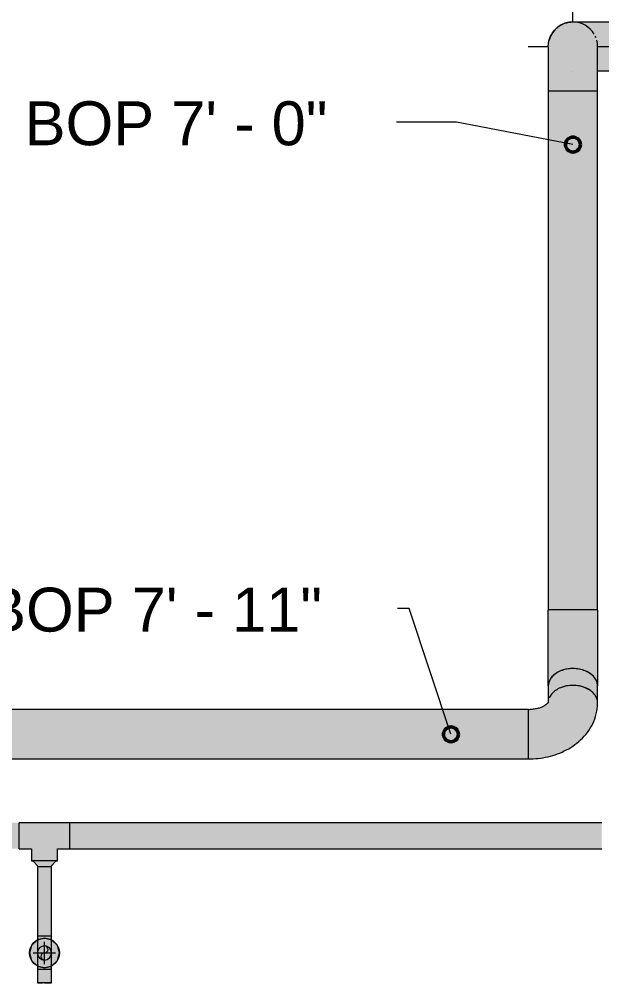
# Model space of a CAD drawing. Header units: inches. Extents: x -3385 to 41, y 7 to 1342.
# Drawn here: x -299.4 to -221.1, y 46 to 175.4 of the extents above; entities that cross this region are included whole.
import ezdxf

# ---------------------------------------------------------------- set-up
doc = ezdxf.new("R2010")
doc.units = ezdxf.units.IN
doc.header["$MEASUREMENT"] = 0
for name, color, linetype, lineweight in [('A-ANNO-NOTE', 131, 'Continuous', 9), ('G-ANNO-DIMS', 111, 'Continuous', 9), ('P-PIPE', 3, 'Continuous', 9), ('P-PIPE-CNTR', 3, 'Continuous', 9)]:
    doc.layers.add(name, color=color, linetype=linetype, lineweight=lineweight)
doc.styles.add('Arial', font='arial.ttf', dxfattribs={"height": 5.901198})

# ---------------------------------------------------------------- blocks, each defined once
blk = doc.blocks.new('Elbow - Welded - Generic - Standard-1141651-LOWER PARKING')
at = {"layer": 'P-PIPE'}
h = blk.add_hatch(color=256, dxfattribs=at)
h.paths.add_polyline_path([(-219.02, 174.93), (-219.02, 175.05), (-219.79, 175.04)], flags=0)
h.paths.add_polyline_path([(-219.81, 171.73), (-219.01, 171.73), (-219.02, 174.93), (-219.79, 175.04), (-225, 175.04), (-224.14, 174.93), (-223.33, 174.59), (-222.66, 174.07), (-222.13, 173.39), (-221.8, 172.59), (-221.69, 171.73), (-220.04, 171.73)], flags=0)
blk.add_hatch(color=256, dxfattribs=at).paths.add_polyline_path([(-219.02, 168.42), (-219.01, 169.39), (-219.01, 171.73), (-221.69, 171.73), (-221.7, 170.08), (-221.69, 168.43), (-220.11, 168.42)], flags=0)
at = {"layer": 'P-PIPE', "flags": 128}
for points in [[(-228.31, 171.73), (-228.31, 171.86), (-228.3, 172), (-228.29, 172.13), (-228.27, 172.26), (-228.25, 172.39), (-228.22, 172.52), (-228.19, 172.65), (-228.15, 172.77), (-228.1, 172.9), (-228.05, 173.02), (-228, 173.14), (-227.94, 173.26), (-227.88, 173.38), (-227.81, 173.49), (-227.74, 173.6), (-227.66, 173.71), (-227.58, 173.82), (-227.49, 173.92), (-227.4, 174.01), (-227.31, 174.11), (-227.21, 174.2), (-227.11, 174.29), (-227.01, 174.37), (-226.9, 174.45), (-226.79, 174.52), (-226.68, 174.59), (-226.56, 174.65), (-226.44, 174.71), (-226.32, 174.77), (-226.2, 174.82), (-226.08, 174.87), (-225.95, 174.91), (-225.82, 174.94), (-225.69, 174.97), (-225.56, 175), (-225.43, 175.02), (-225.3, 175.03), (-225.17, 175.04), (-225.04, 175.04), (-225, 175.05)], [(-225, 175.05), (-225, 175.05), (-224.98, 175.05), (-224.96, 175.05), (-224.92, 175.05), (-224.88, 175.05), (-224.83, 175.05), (-224.77, 175.05), (-224.7, 175.05), (-224.62, 175.05), (-224.53, 175.05), (-224.43, 175.05), (-224.32, 175.05), (-224.21, 175.05), (-224.09, 175.05), (-223.95, 175.05), (-223.81, 175.05), (-223.67, 175.05), (-223.51, 175.05), (-223.35, 175.05), (-223.18, 175.05), (-223.01, 175.05), (-222.83, 175.05), (-222.64, 175.05), (-222.44, 175.05), (-222.24, 175.05), (-222.04, 175.05), (-221.83, 175.05), (-221.62, 175.05), (-221.4, 175.05), (-221.18, 175.05), (-220.95, 175.05), (-220.72, 175.05), (-220.49, 175.05), (-220.26, 175.05), (-220.02, 175.05), (-219.79, 175.05), (-219.55, 175.05), (-219.31, 175.05), (-219.07, 175.05), (-219.02, 175.05)], [(-224.99, 168.42), (-225, 168.42), (-225, 168.42)], [(-219.02, 168.42), (-219.26, 168.42), (-219.5, 168.42), (-219.73, 168.42), (-219.97, 168.42), (-220.21, 168.42), (-220.44, 168.42), (-220.67, 168.42), (-220.9, 168.42), (-221.13, 168.42), (-221.35, 168.42), (-221.57, 168.42), (-221.7, 168.42)]]:
    blk.add_lwpolyline(points, dxfattribs=at)
at = {"layer": 'P-PIPE'}
for start_param, end_param in [(4.712389, 6.283185), (3.141593, 4.712389)]:
    blk.add_ellipse((-219.02, 171.73), major_axis=(0, 3.31), ratio=0.002083, start_param=start_param, end_param=end_param, dxfattribs=at)
blk = doc.blocks.new('Elbow - Welded - Generic - Standard-1200945-LOWER PARKING')
at = {"layer": 'P-PIPE'}
for points in [[(-230.98, 77.02), (-228.91, 77.18), (-226.95, 77.67), (-225.18, 78.45), (-223.71, 79.49), (-222.61, 80.74), (-221.92, 82.13), (-221.69, 83.59), (-221.8, 84.2), (-222.13, 84.76), (-222.65, 85.25), (-223.34, 85.62), (-224.15, 85.86), (-225, 85.94), (-225.86, 85.86), (-226.66, 85.62), (-227.34, 85.25), (-227.87, 84.76), (-228.2, 84.2), (-228.32, 83.67), (-228.4, 83.56), (-228.89, 83.16), (-229.26, 83), (-229.88, 82.8), (-230.98, 82.67), (-230.98, 81.63), (-230.98, 77.7)], [(-230.98, 76.05), (-229.61, 76.14), (-228.54, 76.32), (-227.44, 76.61), (-226.76, 76.87), (-226.04, 77.2), (-225.01, 77.79), (-224.83, 77.9), (-223.71, 78.87), (-223.54, 79.05), (-223.06, 79.61), (-222.43, 80.61), (-222.15, 81.23), (-221.93, 81.96), (-221.92, 82.13), (-222.61, 80.74), (-223.71, 79.49), (-225.18, 78.45), (-226.95, 77.67), (-228.91, 77.18), (-230.98, 77.02), (-230.98, 76.16)]]:
    blk.add_hatch(color=256, dxfattribs=at).paths.add_polyline_path(points, flags=0)
blk.add_line((-221.69, 83.58), (-221.69, 83.59), dxfattribs=at)
at = {"layer": 'P-PIPE', "flags": 128}
for points in [[(-228.3, 83.67), (-228.3, 83.67), (-228.31, 83.66), (-228.31, 83.65), (-228.32, 83.63), (-228.34, 83.61), (-228.36, 83.58), (-228.38, 83.55), (-228.41, 83.52), (-228.45, 83.48), (-228.5, 83.44), (-228.55, 83.39), (-228.61, 83.35), (-228.67, 83.3), (-228.74, 83.25), (-228.82, 83.21), (-228.9, 83.16), (-228.99, 83.11), (-229.09, 83.06), (-229.19, 83.02), (-229.3, 82.97), (-229.42, 82.93), (-229.53, 82.89), (-229.66, 82.85), (-229.78, 82.82), (-229.92, 82.79), (-230.05, 82.76), (-230.19, 82.74), (-230.33, 82.72), (-230.47, 82.7), (-230.61, 82.69), (-230.76, 82.68), (-230.9, 82.67), (-230.98, 82.67)], [(-230.98, 76.05), (-230.65, 76.05), (-230.32, 76.07), (-229.98, 76.09), (-229.65, 76.12), (-229.32, 76.17), (-228.99, 76.22), (-228.67, 76.28), (-228.34, 76.35), (-228.02, 76.43), (-227.7, 76.52), (-227.38, 76.62), (-227.07, 76.73), (-226.76, 76.85), (-226.46, 76.98), (-226.16, 77.12), (-225.86, 77.27), (-225.57, 77.43), (-225.29, 77.6), (-225.01, 77.78), (-224.74, 77.97), (-224.47, 78.17), (-224.21, 78.38), (-223.96, 78.61), (-223.72, 78.84), (-223.49, 79.09), (-223.27, 79.34), (-223.06, 79.61), (-222.86, 79.89), (-222.67, 80.17), (-222.5, 80.47), (-222.34, 80.78), (-222.2, 81.1), (-222.07, 81.42), (-221.96, 81.76), (-221.86, 82.1), (-221.79, 82.45), (-221.74, 82.8), (-221.7, 83.15), (-221.69, 83.51), (-221.69, 83.58)]]:
    blk.add_lwpolyline(points, dxfattribs=at)
at = {"layer": 'P-PIPE'}
for centre, major_axis, ratio, start_param, end_param in [((-225, 83.59), (3.31, 0), 0.707107, 2.094439, 2.354726), ((-225, 83.59), (3.31, 0), 0.707107, 1.832625, 2.092927), ((-225, 83.59), (3.31, 0), 0.707107, 1.570813, 1.831127), ((-225, 83.59), (3.31, 0), 0.707107, 1.309002, 1.569328), ((-225, 83.59), (3.31, 0), 0.707107, 1.04719, 1.307528), ((-225, 83.59), (3.31, 0), 0.707107, 0.785376, 1.045729), ((-225, 83.59), (3.31, 0), 0.707107, 2.61789, 2.878325), ((-225, 83.59), (3.31, 0), 0.707107, 2.356262, 2.616525), ((-225, 83.59), (3.31, 0), 0.707107, 0.523553, 0.78393), ((-225, 83.59), (3.31, 0), 0.707107, 0.261878, 0.52213), ((-225, 83.59), (3.31, 0), 0.707107, 6.281717, 6.543516), ((-230.98, 79.36), (0, 3.31), 0.002077, 5.497786, 6.283184), ((-230.98, 79.36), (0, 3.31), 0.002077, 5.235987, 5.497654), ((-230.98, 79.36), (0, 3.31), 0.002077, 4.974187, 5.235907), ((-230.98, 79.36), (0, 3.31), 0.002077, 4.712389, 4.974149), ((-230.98, 79.36), (0, 3.31), 0.002077, 4.450628, 4.712388), ((-230.98, 79.36), (0, 3.31), 0.002077, 4.188871, 4.450589), ((-230.98, 79.36), (0, 3.31), 0.002077, 3.927123, 4.188789), ((-230.98, 79.36), (0, 3.31), 0.002077, 3.665403, 3.92699), ((-230.98, 79.36), (0, 3.31), 0.002077, 3.141593, 3.66519)]:
    blk.add_ellipse(centre, major_axis=major_axis, ratio=ratio, start_param=start_param, end_param=end_param, dxfattribs=at)
blk = doc.blocks.new('Elbow - Welded - Generic - Standard-1200982-LOWER PARKING')
at = {"layer": 'P-PIPE'}
for points in [[(-228.31, 85.85), (-228.2, 86.46), (-227.87, 87.02), (-227.34, 87.51), (-226.65, 87.88), (-225.85, 88.11), (-225, 88.19), (-225, 96.07), (-228.31, 96.06), (-228.29, 94.02), (-228.3, 89.88), (-228.31, 86.27)], [(-221.69, 85.85), (-221.71, 87.47), (-221.69, 89.01), (-221.69, 95.38), (-221.69, 96.06), (-222.66, 96.07), (-225, 96.07), (-225, 88.19), (-224.14, 88.11), (-223.34, 87.88), (-222.66, 87.5), (-222.13, 87.02), (-221.8, 86.45), (-221.69, 85.85)], [(-221.69, 85.84), (-221.69, 85.86), (-221.8, 86.46), (-222.13, 87.02), (-222.66, 87.51), (-223.34, 87.88), (-224.14, 88.11), (-225, 88.19), (-225.86, 88.11), (-226.66, 87.88), (-227.34, 87.5), (-227.87, 87.02), (-227.87, 87.02), (-227.34, 87.51), (-226.66, 87.88), (-225.85, 88.11), (-225, 88.19), (-224.14, 88.11), (-223.34, 87.87), (-222.66, 87.5), (-222.13, 87.02), (-221.8, 86.45), (-221.69, 85.85)]]:
    blk.add_hatch(color=256, dxfattribs=at).paths.add_polyline_path(points, flags=0)
at = {"layer": 'P-PIPE', "flags": 128}
for points in [[(-228.31, 85.85), (-228.31, 86.27), (-228.31, 86.7), (-228.31, 87.15), (-228.31, 87.61), (-228.31, 88.09), (-228.31, 88.58), (-228.31, 89.08), (-228.31, 89.59), (-228.31, 90.11), (-228.31, 90.64), (-228.31, 91.19), (-228.31, 91.73), (-228.31, 92.29), (-228.31, 92.85), (-228.31, 93.42), (-228.31, 93.99), (-228.31, 94.57), (-228.31, 95.14), (-228.31, 95.72), (-228.31, 96.06)], [(-221.69, 96.06), (-221.69, 95.48), (-221.69, 94.9), (-221.69, 94.33), (-221.69, 93.75), (-221.69, 93.19), (-221.69, 92.62), (-221.69, 92.06), (-221.69, 91.51), (-221.69, 90.96), (-221.69, 90.42), (-221.69, 89.9), (-221.69, 89.38), (-221.69, 88.87), (-221.69, 88.37), (-221.69, 87.89), (-221.69, 87.42), (-221.69, 86.96), (-221.69, 86.52), (-221.69, 86.09), (-221.69, 85.85)]]:
    blk.add_lwpolyline(points, dxfattribs=at)
at = {"layer": 'P-PIPE'}
for centre, major_axis, ratio, start_param, end_param in [((-225, 96.06), (-3.31, 0), 0.002083, 4.712389, 6.283185), ((-225, 96.06), (3.31, 0), 0.002083, 0, 1.570796), ((-225, 85.85), (3.31, 0), 0.707232, 1.570796, 3.141593), ((-225, 85.85), (3.31, 0), 0.707232, 0, 1.570796)]:
    blk.add_ellipse(centre, major_axis=major_axis, ratio=ratio, start_param=start_param, end_param=end_param, dxfattribs=at)
blk = doc.blocks.new('Elbow - Welded - Generic - Standard-V23-LOWER PARKING')
at = {"layer": 'P-PIPE'}
for points in [[(-228.31, 165.75), (-227.34, 165.75), (-225, 165.76), (-225, 175.05), (-225.86, 174.93), (-226.66, 174.6), (-227.34, 174.07), (-227.87, 173.39), (-228.2, 172.59), (-228.31, 171.65), (-228.31, 166.53)], [(-221.69, 165.75), (-221.69, 171.78), (-221.8, 172.59), (-222.13, 173.39), (-222.66, 174.07), (-223.34, 174.6), (-224.14, 174.93), (-225, 175.05), (-225, 165.75), (-221.8, 165.75)]]:
    blk.add_hatch(color=256, dxfattribs=at).paths.add_polyline_path(points, flags=0)
at = {"layer": 'P-PIPE', "flags": 128}
for points in [[(-228.31, 171.73), (-228.31, 171.73), (-228.31, 171.71), (-228.31, 171.69), (-228.31, 171.66), (-228.31, 171.61), (-228.31, 171.56), (-228.31, 171.5), (-228.31, 171.43), (-228.31, 171.35), (-228.31, 171.26), (-228.31, 171.16), (-228.31, 171.05), (-228.31, 170.94), (-228.31, 170.82), (-228.31, 170.68), (-228.31, 170.55), (-228.31, 170.4), (-228.31, 170.24), (-228.31, 170.08), (-228.31, 169.91), (-228.31, 169.74), (-228.31, 169.56), (-228.31, 169.37), (-228.31, 169.17), (-228.31, 168.98), (-228.31, 168.77), (-228.31, 168.56), (-228.31, 168.35), (-228.31, 168.13), (-228.31, 167.91), (-228.31, 167.68), (-228.31, 167.45), (-228.31, 167.22), (-228.31, 166.99), (-228.31, 166.75), (-228.31, 166.52), (-228.31, 166.28), (-228.31, 166.04), (-228.31, 165.8), (-228.31, 165.75)], [(-221.69, 165.75), (-221.69, 165.99), (-221.69, 166.23), (-221.69, 166.47), (-221.69, 166.7), (-221.69, 166.94), (-221.69, 167.17), (-221.69, 167.4), (-221.69, 167.63), (-221.69, 167.86), (-221.69, 168.08), (-221.69, 168.3), (-221.69, 168.52), (-221.69, 168.73), (-221.69, 168.93), (-221.69, 169.13), (-221.69, 169.33), (-221.69, 169.52), (-221.69, 169.7), (-221.69, 169.88), (-221.69, 170.05), (-221.69, 170.21), (-221.69, 170.37), (-221.69, 170.51), (-221.69, 170.66), (-221.69, 170.79), (-221.69, 170.91), (-221.69, 171.03), (-221.69, 171.14), (-221.69, 171.24), (-221.69, 171.33), (-221.69, 171.41), (-221.69, 171.48), (-221.69, 171.55), (-221.69, 171.6), (-221.69, 171.65), (-221.69, 171.68), (-221.69, 171.71), (-221.69, 171.73), (-221.69, 171.73), (-221.69, 171.73)]]:
    blk.add_lwpolyline(points, dxfattribs=at)
at = {"layer": 'P-PIPE'}
for start, end in [(90, 165), (30, 90), (0, 15)]:
    blk.add_arc((-225, 171.73), 3.31, start, end, dxfattribs=at)
for start_param, end_param in [(2.879793, 3.141593), (1.570796, 2.87777), (1.308997, 1.570161), (1.047198, 1.308356), (0.785398, 1.046497), (0.523599, 0.784536)]:
    blk.add_ellipse((-225, 165.75), major_axis=(3.31, 0), ratio=0.002083, start_param=start_param, end_param=end_param, dxfattribs=at)

msp = doc.modelspace()

# ---------------------------------------------------------------- hatches: boundary and pattern name
at = {"layer": 'A-ANNO-NOTE'}
h = msp.add_hatch(color=256, dxfattribs=at)
edge = h.paths.add_edge_path(flags=0)
edge.add_arc((-296, 49.993), 2, 0, 360)
msp.add_hatch(color=256, dxfattribs=at).paths.add_polyline_path([(-296, 47.993), (-295, 48.261), (-294.268, 48.993), (-294, 49.993), (-294.268, 50.993), (-295, 51.725), (-296, 51.993), (-297, 51.725), (-297.732, 50.993), (-298, 49.993), (-297.732, 48.993), (-297, 48.261)], flags=0)
at = {"layer": 'P-PIPE'}
for points in [[(-228.312, 96.063), (-227.059, 96.068), (-224.999, 96.074), (-224.999, 165.755), (-228.312, 165.748), (-228.312, 96.064)], [(-221.687, 96.063), (-221.692, 165.748), (-222.657, 165.753), (-224.999, 165.755), (-224.999, 96.069), (-221.705, 96.063)], [(-228.312, 83.703), (-228.192, 84.213), (-227.866, 84.767), (-227.338, 85.252), (-226.652, 85.623), (-225.852, 85.857), (-224.999, 85.943), (-224.999, 88.19), (-225.857, 88.11), (-226.656, 87.876), (-227.342, 87.504), (-227.868, 87.018), (-228.199, 86.451), (-228.312, 85.848), (-228.312, 83.719)], [(-221.687, 83.593), (-221.687, 85.848), (-221.8, 86.454), (-222.131, 87.019), (-222.657, 87.504), (-223.344, 87.877), (-224.146, 88.111), (-224.999, 88.187), (-224.994, 85.935), (-224.137, 85.855), (-223.339, 85.62), (-222.653, 85.247), (-222.128, 84.761), (-221.798, 84.196), (-221.7, 83.662)], [(-409.771, 79.361), (-230.977, 79.361), (-230.983, 82.674), (-587.02, 82.674), (-587.015, 81.632), (-587.013, 79.361), (-427.246, 79.361)], [(-567.045, 76.049), (-230.983, 76.049), (-230.979, 77.019), (-230.977, 79.361), (-587.013, 79.361), (-587.013, 76.049), (-584.519, 76.049)], [(-299.383, 65.742), (-299.386, 67.492), (-315.614, 67.492), (-315.611, 66.319), (-315.611, 65.742), (-304.923, 65.742)], [(-297.851, 63.992), (-297.75, 63.992), (-296.45, 65.296), (-295.997, 65.749), (-294.249, 63.992), (-292.614, 63.992), (-292.611, 65.081), (-292.614, 67.492), (-299.386, 67.492), (-299.383, 66.623), (-299.386, 63.992)], [(-294.25, 62.356), (-294.25, 63.992), (-294.76, 64.51), (-295.997, 65.749), (-297.75, 63.992), (-297.75, 62.356), (-297.127, 62.362), (-294.298, 62.358)], [(-223.004, 63.992), (-221.129, 63.993), (-221.125, 65.165), (-221.125, 65.742), (-292.611, 65.742), (-292.614, 63.992), (-235.023, 63.992)], [(-297.561, 62.354), (-297.563, 62.356), (-296.286, 62.362), (-297.563, 62.354)], [(-295.186, 61.577), (-294.438, 62.356), (-295.754, 62.362), (-297.563, 62.356), (-296.813, 61.577), (-295.187, 61.577)], [(-296.95, 52.236), (-296.475, 52.24), (-296, 52.24), (-296, 61.579), (-296.95, 61.575), (-296.95, 52.237)], [(-295.05, 52.236), (-295.05, 61.575), (-295.525, 61.578), (-296, 61.579), (-296, 52.24), (-295.067, 52.237)], [(-296, 49.043), (-295.754, 49.075), (-295.525, 49.17), (-295.328, 49.321), (-295.177, 49.518), (-295.082, 49.747), (-295.05, 49.993), (-295.082, 50.239), (-295.177, 50.468), (-295.328, 50.665), (-295.525, 50.816), (-295.754, 50.91), (-296, 50.943), (-296.246, 50.91), (-296.475, 50.816), (-296.672, 50.665), (-296.823, 50.468), (-296.918, 50.239), (-296.95, 49.993), (-296.918, 49.747), (-296.823, 49.518), (-296.672, 49.321), (-296.475, 49.17), (-296.246, 49.075)], [(-296.95, 45.998), (-296.475, 46.002), (-296, 46.002), (-296, 47.752), (-296.95, 47.748), (-296.95, 45.999)]]:
    msp.add_hatch(color=256, dxfattribs=at).paths.add_polyline_path(points, flags=0)
h = msp.add_hatch(color=256, dxfattribs=at)
h.paths.add_polyline_path([(-221.687, 83.592), (-221.687, 83.593), (-221.687, 83.593)], flags=0)
h.paths.add_polyline_path([(-221.8, 84.199), (-221.8, 84.199), (-221.854, 84.293)], flags=0)
h.paths.add_polyline_path([(-222.13, 84.763), (-222.131, 84.764), (-222.13, 84.764)], flags=0)
h.paths.add_polyline_path([(-222.656, 85.248), (-222.657, 85.249), (-222.866, 85.363)], flags=0)
h.paths.add_polyline_path([(-223.341, 85.621), (-223.343, 85.622), (-223.342, 85.621)], flags=0)
h.paths.add_polyline_path([(-224.139, 85.855), (-224.142, 85.856), (-224.141, 85.855)], flags=0)
h = msp.add_hatch(color=256, dxfattribs=at)
h.paths.add_polyline_path([(-292.611, 66.617), (-292.611, 66.617), (-287.448, 66.586)], flags=0)
h.paths.add_polyline_path([(-221.125, 65.742), (-221.129, 67.492), (-292.614, 67.492), (-292.611, 66.617), (-292.611, 65.742), (-235.023, 65.742)], flags=0)
h = msp.add_hatch(color=256, dxfattribs=at)
h.paths.add_polyline_path([(-299.385, 64.052), (-299.386, 64.052), (-304.923, 64.052)], flags=0)
h.paths.add_polyline_path([(-301.261, 63.992), (-299.386, 63.993), (-299.383, 65.165), (-299.383, 65.742), (-315.611, 65.742), (-315.614, 63.992), (-304.923, 63.992)], flags=0)
h.paths.add_polyline_path([(-315.612, 64.226), (-315.613, 64.226), (-304.923, 64.226)], flags=0)
h = msp.add_hatch(color=256, dxfattribs=at)
h.paths.add_polyline_path([(-296.951, 47.748), (-296.476, 47.752), (-296, 47.752), (-296.01, 49.043), (-296.254, 49.076), (-296.478, 49.17), (-296.676, 49.324), (-296.841, 49.559), (-296.88, 49.631), (-296.933, 49.81), (-296.951, 49.989), (-296.951, 49.32)], flags=0)
h.paths.add_polyline_path([(-296.951, 49.992), (-296.918, 50.241), (-296.787, 50.525), (-296.654, 50.683), (-296.461, 50.822), (-296.245, 50.911), (-296, 50.943), (-296, 52.24), (-296.951, 52.236), (-296.951, 49.993)], flags=0)
h = msp.add_hatch(color=256, dxfattribs=at)
h.paths.add_polyline_path([(-295.049, 47.748), (-295.05, 49.987), (-295.082, 49.745), (-295.213, 49.46), (-295.346, 49.303), (-295.558, 49.155), (-295.754, 49.074), (-296, 49.041), (-296, 47.752), (-295.081, 47.749)], flags=0)
h.paths.add_polyline_path([(-295.049, 49.992), (-295.049, 52.236), (-295.525, 52.24), (-296, 52.24), (-295.999, 50.943), (-295.747, 50.909), (-295.524, 50.815), (-295.328, 50.664), (-295.16, 50.426), (-295.121, 50.354), (-295.067, 50.175), (-295.05, 49.998)], flags=0)
h = msp.add_hatch(color=256, dxfattribs=at)
h.paths.add_polyline_path([(-296, 49.041), (-295.75, 49.076), (-295.522, 49.171), (-295.325, 49.323), (-295.176, 49.52), (-295.082, 49.748), (-295.05, 49.996), (-295.082, 50.24), (-295.178, 50.469), (-295.328, 50.665), (-295.525, 50.816), (-295.755, 50.911), (-296.002, 50.943), (-296.247, 50.91), (-296.477, 50.815), (-296.673, 50.664), (-296.825, 50.465), (-296.919, 50.235), (-296.95, 49.984), (-296.918, 49.744), (-296.821, 49.513), (-296.67, 49.318), (-296.471, 49.167), (-296.241, 49.073), (-296.01, 49.043)], flags=0)
h.paths.add_polyline_path([(-296, 49.043), (-296.256, 49.079), (-296.475, 49.17), (-296.678, 49.329), (-296.823, 49.518), (-296.918, 49.747), (-296.95, 49.996), (-296.916, 50.244), (-296.823, 50.468), (-296.672, 50.665), (-296.475, 50.816), (-296.246, 50.91), (-296, 50.943), (-295.753, 50.91), (-295.525, 50.816), (-295.327, 50.663), (-295.177, 50.468), (-295.082, 50.235), (-295.05, 49.993), (-295.085, 49.741), (-295.177, 49.518), (-295.335, 49.316), (-295.525, 49.17), (-295.764, 49.074)], flags=0)
h = msp.add_hatch(color=256, dxfattribs=at)
h.paths.add_polyline_path([(-295.328, 47.751), (-295.328, 47.75), (-295.328, 46.007)], flags=0)
h.paths.add_polyline_path([(-295.05, 45.998), (-295.05, 47.748), (-295.527, 47.752), (-296, 47.752), (-296, 46.002), (-295.067, 45.999)], flags=0)

# ---------------------------------------------------------------- linework, layer by layer
at = {"layer": 'A-ANNO-NOTE'}
for p, q in [((-296, 51.993), (-297, 51.725)), ((-295, 51.725), (-296, 51.993)), ((-297.732, 50.993), (-298, 49.993)), ((-297, 51.725), (-297.732, 50.993)), ((-294.268, 50.993), (-295, 51.725)), ((-294, 49.993), (-294.268, 50.993)), ((-298, 49.993), (-297.732, 48.993)), ((-294.268, 48.993), (-294, 49.993)), ((-297.732, 48.993), (-297, 48.261)), ((-297, 48.261), (-296, 47.993)), ((-296, 47.993), (-295, 48.261)), ((-295, 48.261), (-294.268, 48.993))]:
    msp.add_line(p, q, dxfattribs=at)
msp.add_circle((-296, 49.993), 2, dxfattribs=at)
at = {"layer": 'G-ANNO-DIMS'}
for p, q in [((-240.641, 161.575), (-256.784, 161.575)), ((-224.999, 158.571), (-240.641, 161.575)), ((-247.023, 96.25), (-257.535, 96.25)), ((-241.391, 79.361), (-247.023, 96.25))]:
    msp.add_line(p, q, dxfattribs=at)
at = {"layer": 'G-ANNO-DIMS', "lineweight": 50}
for centre in [(-224.999, 158.571), (-241.391, 79.361)]:
    msp.add_circle(centre, 1, dxfattribs=at)
at = {"layer": 'P-PIPE'}
for p, q in [((-228.312, 165.748), (-228.312, 96.063)), ((-221.687, 96.063), (-221.687, 165.748)), ((-228.312, 85.848), (-228.312, 83.703)), ((-221.687, 83.593), (-221.687, 85.848)), ((-230.983, 82.674), (-587.02, 82.674)), ((-587.02, 76.049), (-230.983, 76.049)), ((-292.614, 67.492), (-299.386, 67.492)), ((-221.129, 67.492), (-292.614, 67.492)), ((-299.386, 63.992), (-297.75, 63.992)), ((-297.75, 63.992), (-297.75, 62.356)), ((-294.25, 63.992), (-292.614, 63.992)), ((-294.25, 62.356), (-294.25, 63.992)), ((-292.614, 63.992), (-221.129, 63.992)), ((-296.813, 61.575), (-297.563, 62.356)), ((-295.188, 61.575), (-294.438, 62.356)), ((-296.95, 61.575), (-296.95, 52.236)), ((-295.05, 52.236), (-295.05, 61.575)), ((-296.951, 52.236), (-296.951, 47.748)), ((-295.049, 47.748), (-295.049, 52.236)), ((-296.95, 47.748), (-296.95, 45.998)), ((-295.05, 45.998), (-295.05, 47.748))]:
    msp.add_line(p, q, dxfattribs=at)
for centre, radius, start, end in [((-225.001, 171.732), 3.312, 110.01478, 114.98522), ((-225.001, 171.732), 3.313, 65.01478, 69.98522), ((-225.001, 171.732), 3.313, 155.01478, 159.98522), ((-225.001, 171.732), 3.312, 20.37112, 24.59155), ((-296, 49.993), 0.95, 0, 180), ((-296, 50.468), 0.475, 270, 90), ((-296, 49.993), 0.95, 180, 360), ((-296, 49.518), 0.475, 90, 270)]:
    msp.add_arc(centre, radius, start, end, dxfattribs=at)
for centre, major_axis, ratio, start_param, end_param in [((-224.999, 165.748), (3.312, 0), 0.0020833, 1.8333198, 2.0943951), ((-224.999, 165.748), (3.313, 0), 0.0020833, 1.5714322, 1.8325957), ((-224.999, 165.748), (3.312, 0), 0.0020833, 1.3095939, 1.5707963), ((-224.999, 165.748), (3.313, 0), 0.0020833, 1.0477993, 1.3089969), ((-224.999, 165.748), (3.312, 0), 0.0020833, 0.78606, 1.0471976), ((-224.999, 165.748), (3.312, 0), 0.0020833, 0.5244224, 0.7853982), ((-224.999, 165.748), (3.312, 0), 0.0020833, 0.2630707, 0.5235988), ((-224.999, 165.748), (3.313, 0), 0.0020833, 0, 0.2617994), ((-224.999, 96.063), (3.313, 0), 0.0020833, 2.6183311, 2.8797933), ((-224.999, 96.063), (3.313, 0), 0.0020833, 2.3563676, 2.6179939), ((-224.999, 96.063), (3.313, 0), 0.0020833, 2.094489, 2.3561945), ((-224.999, 96.063), (3.313, 0), 0.0020833, 1.8326375, 2.0943951), ((-224.999, 96.063), (3.313, 0), 0.0020833, 1.5707963, 1.8325957), ((-224.999, 96.063), (3.312, 0), 0.0020833, 1.3089969, 1.5707963), ((-224.999, 96.063), (3.313, 0), 0.0020833, 1.0471976, 1.3089552), ((-224.999, 96.063), (3.312, 0), 0.0020833, 0.7853982, 1.0471037), ((-224.999, 96.063), (3.313, 0), 0.0020833, 0.5235988, 0.7852251), ((-224.999, 96.063), (3.312, 0), 0.0020833, 0.2617994, 0.5232616), ((-224.999, 85.848), (3.312, 0), 0.7072323, 1.8326375, 2.0943951), ((-224.999, 85.848), (3.312, 0), 0.7072323, 1.5707963, 1.8325957), ((-224.999, 85.848), (3.312, 0), 0.7072323, 1.3089969, 1.5707963), ((-224.999, 85.848), (3.313, 0), 0.7072323, 1.0471976, 1.3089552), ((-224.999, 85.848), (3.313, 0), 0.7072323, 2.3563676, 2.8797515), ((-224.999, 85.848), (3.312, 0), 0.7072323, 2.094489, 2.3561945), ((-224.999, 85.848), (3.312, 0), 0.7072323, 0.7853982, 1.0471037), ((-224.999, 85.848), (3.312, 0), 0.7072323, 0.2618411, 0.7852251), ((-224.999, 83.593), (3.313, 0), 0.7072323, 1.5707963, 2.0943951), ((-224.999, 83.593), (3.313, 0), 0.7072323, 0.7853982, 1.5707963), ((-230.983, 79.361), (0, 3.312), 0.0020768, 5.7599223, 6.0213859), ((-230.983, 79.361), (0, 3.312), 0.0020768, 5.4979589, 5.7595865), ((-230.983, 79.361), (0, 3.313), 0.0020768, 5.2360805, 5.4977871), ((-230.983, 79.361), (0, 3.312), 0.0020768, 4.974229, 5.2359878), ((-230.983, 79.361), (0, 3.313), 0.0020768, 4.712389, 4.9741884), ((-230.983, 79.361), (0, 3.313), 0.0020768, 4.4505896, 4.7123879), ((-230.983, 79.361), (0, 3.313), 0.0020768, 3.9269908, 4.1886951), ((-230.983, 79.361), (0, 3.313), 0.0020768, 4.1887902, 4.4505467), ((-230.983, 79.361), (0, 3.313), 0.0020768, 3.403392, 3.6648528), ((-230.983, 79.361), (0, 3.313), 0.0020768, 3.6651914, 3.9268165), ((-299.386, 65.742), (0, 1.75), 0.0020156, 6.0255526, 6.2831853), ((-299.386, 65.742), (0, 1.75), 0.0020156, 6.154357, 6.2831853), ((-299.386, 65.742), (0, 1.75), 0.0020156, 5.8925576, 6.0213859), ((-299.386, 65.742), (0, 1.75), 0.0020156, 5.7637532, 5.8925815), ((-292.614, 65.742), (0, 1.75), 0.0020156, 6.0255526, 6.2831853), ((-292.614, 65.742), (0, 1.75), 0.0020156, 6.154357, 6.2831853), ((-292.614, 65.742), (0, 1.75), 0.0020156, 5.8925576, 6.0213859), ((-292.614, 65.742), (0, 1.75), 0.0020156, 5.7637532, 5.8925815), ((-299.386, 65.742), (0, 1.75), 0.0020156, 5.5019538, 5.7603148), ((-299.386, 65.742), (0, 1.75), 0.0020156, 5.5026306, 5.7595865), ((-299.386, 65.742), (0, 1.75), 0.0020156, 5.2401544, 5.4982253), ((-299.386, 65.742), (0, 1.75), 0.0020156, 5.2405436, 5.4977871), ((-299.386, 65.742), (0, 1.75), 0.0020156, 4.978355, 5.2362354), ((-299.386, 65.742), (0, 1.75), 0.0020156, 4.9785546, 5.2359878), ((-299.386, 65.742), (0, 1.75), 0.0020156, 4.7165556, 4.974284), ((-299.386, 65.742), (0, 1.75), 0.0020156, 4.7166036, 4.9741884), ((-292.614, 65.742), (0, 1.75), 0.0020156, 5.5019538, 5.7603148), ((-292.614, 65.742), (0, 1.75), 0.0020156, 5.5026306, 5.7595865), ((-292.614, 65.742), (0, 1.75), 0.0020156, 5.2401544, 5.4982253), ((-292.614, 65.742), (0, 1.75), 0.0020156, 5.2405436, 5.4977871), ((-292.614, 65.742), (0, 1.75), 0.0020156, 4.978355, 5.2362354), ((-292.614, 65.742), (0, 1.75), 0.0020156, 4.9785546, 5.2359878), ((-292.614, 65.742), (0, 1.75), 0.0020156, 4.7165556, 4.974284), ((-292.614, 65.742), (0, 1.75), 0.0020156, 4.7166036, 4.9741884), ((-299.386, 65.742), (0, 1.75), 0.0020156, 3.9307229, 4.1887902), ((-299.386, 65.742), (0, 1.75), 0.0020156, 3.9311575, 4.1884046), ((-299.386, 65.742), (0, 1.75), 0.0020156, 4.4547562, 4.7123433), ((-299.386, 65.742), (0, 1.75), 0.0020156, 4.4546629, 4.712389), ((-299.386, 65.742), (0, 1.75), 0.0020156, 4.1929568, 4.4503926), ((-299.386, 65.742), (0, 1.75), 0.0020156, 4.1927118, 4.4505896), ((-292.614, 65.742), (0, 1.75), 0.0020156, 3.9307229, 4.1887902), ((-292.614, 65.742), (0, 1.75), 0.0020156, 3.9311575, 4.1884046), ((-292.614, 65.742), (0, 1.75), 0.0020156, 4.4547562, 4.7123433), ((-292.614, 65.742), (0, 1.75), 0.0020156, 4.4546629, 4.712389), ((-292.614, 65.742), (0, 1.75), 0.0020156, 4.1929568, 4.4503926), ((-292.614, 65.742), (0, 1.75), 0.0020156, 4.1927118, 4.4505896), ((-299.386, 65.742), (0, 1.75), 0.0020156, 3.2745638, 3.403392), ((-299.386, 65.742), (0, 1.75), 0.0020156, 3.1457593, 3.2745876), ((-299.386, 65.742), (0, 1.75), 0.0020156, 3.5363631, 3.6651914), ((-299.386, 65.742), (0, 1.75), 0.0020156, 3.4075587, 3.536387), ((-299.386, 65.742), (0, 1.75), 0.0020156, 3.6686358, 3.9269908), ((-299.386, 65.742), (0, 1.75), 0.0020156, 3.6693581, 3.92632), ((-292.614, 65.742), (0, 1.75), 0.0020156, 3.4075587, 3.536387), ((-292.614, 65.742), (0, 1.75), 0.0020156, 3.2745638, 3.403392), ((-292.614, 65.742), (0, 1.75), 0.0020156, 3.1457593, 3.2745876), ((-292.614, 65.742), (0, 1.75), 0.0020156, 3.6686358, 3.9269908), ((-292.614, 65.742), (0, 1.75), 0.0020156, 3.6693581, 3.92632), ((-292.614, 65.742), (0, 1.75), 0.0020156, 3.5363631, 3.6651914), ((-296, 62.356), (1.75, 0), 0.0041666, 0, 3.1395771), ((-296, 62.356), (1.75, 0), 0.0041666, 3.1415927, 3.5998227), ((-296, 62.356), (1.75, 0), 0.0041666, 5.8256121, 6.2811698), ((-296, 61.575), (0.95, 0), 0.0041666, 1.5707963, 3.1415927), ((-296, 61.575), (0.95, 0), 0.0041666, 0, 1.5707963), ((-296, 52.236), (0.951, 0), 0.0041666, 1.5707963, 3.1415927), ((-296, 52.236), (0.95, 0), 0.0041666, 2.35716, 2.6179939), ((-296, 52.236), (0.95, 0), 0.0041666, 2.094919, 2.3561945), ((-296, 52.236), (0.95, 0), 0.0041666, 1.8328286, 2.0943951), ((-296, 52.236), (0.95, 0), 0.0041666, 1.5707963, 1.8325957), ((-296, 52.236), (0.951, 0), 0.0041666, 0, 1.5707963), ((-296, 52.236), (0.95, 0), 0.0041666, 1.3089969, 1.5707963), ((-296, 52.236), (0.95, 0), 0.0041666, 1.0471976, 1.3087641), ((-296, 52.236), (0.95, 0), 0.0041666, 0.7853982, 1.0466737), ((-296, 52.236), (0.95, 0), 0.0041666, 0.5235988, 0.7844327), ((-296, 47.748), (0.951, 0), 0.0041666, 1.5707963, 3.1415927), ((-296, 47.748), (0.95, 0), 0.0041666, 2.35716, 2.6179939), ((-296, 47.748), (0.95, 0), 0.0041666, 2.094919, 2.3561945), ((-296, 47.748), (0.95, 0), 0.0041666, 1.8328286, 2.0943951), ((-296, 47.748), (0.95, 0), 0.0041666, 1.5707963, 1.8325957), ((-296, 47.748), (0.95, 0), 0.0041666, 1.3089969, 1.5707963), ((-296, 47.748), (0.951, 0), 0.0041666, 1.3092138, 1.5707963), ((-296, 47.748), (0.95, 0), 0.0041666, 1.0471976, 1.3087641), ((-296, 47.748), (0.951, 0), 0.0041666, 1.047647, 1.3089969), ((-296, 47.748), (0.95, 0), 0.0041666, 0.7853982, 1.0466737), ((-296, 47.748), (0.951, 0), 0.0041666, 0.7861384, 1.0471976), ((-296, 47.748), (0.95, 0), 0.0041666, 0.5235988, 0.7844327), ((-296, 47.748), (0.951, 0), 0.0041666, 0.5247803, 0.7853982), ((-296, 47.748), (0.951, 0), 0.0041666, 0.2638957, 0.5235988), ((-296, 47.748), (0.951, 0), 0.0041666, 0, 0.2617994), ((-296, 45.998), (0.95, 0), 0.0041666, 1.5707963, 3.1415927), ((-296, 45.998), (0.95, 0), 0.0041666, 3.1415927, 4.4505896), ((-296, 45.998), (0.95, 0), 0.0041666, 0, 1.5707963), ((-296, 45.998), (0.95, 0), 0.0041666, 4.712389, 6.2831853)]:
    msp.add_ellipse(centre, major_axis=major_axis, ratio=ratio, start_param=start_param, end_param=end_param, dxfattribs=at)
at = {"layer": 'P-PIPE-CNTR'}
for p, q in [((-225.001, 175.045), (-225.001, 177.732)), ((-231.001, 171.732), (-228.305, 171.732)), ((-221.688, 171.732), (-219.001, 171.732)), ((-296, 48.493), (-296, 51.493)), ((-297.5, 49.993), (-294.5, 49.993))]:
    msp.add_line(p, q, dxfattribs=at)

# ---------------------------------------------------------------- block references
at = {"layer": 'P-PIPE'}
for name in ['Elbow - Welded - Generic - Standard-1141651-LOWER PARKING', 'Elbow - Welded - Generic - Standard-V23-LOWER PARKING', 'Elbow - Welded - Generic - Standard-1200982-LOWER PARKING', 'Elbow - Welded - Generic - Standard-1200945-LOWER PARKING']:
    msp.add_blockref(name, (0, 0), dxfattribs=at)

# ---------------------------------------------------------------- next in the draw order: texts
at = {"layer": 'G-ANNO-DIMS', "char_height": 5.9012, "attachment_point": 1, "line_spacing_factor": 0.938532, "style": 'Arial', "bg_fill": 3, "box_fill_scale": 1.25, "bg_fill_color": 0, "bg_fill_transparency": 0}
for s, insert, width in [('BOP 7\' - 0"', (-298.664, 164.379), 48.456), ('BOP 7\' - 11"', (-303.975, 99.055), 53.928)]:
    msp.add_mtext(s, dxfattribs=dict(at, insert=insert, width=width))

doc.saveas('drawing.dxf')
